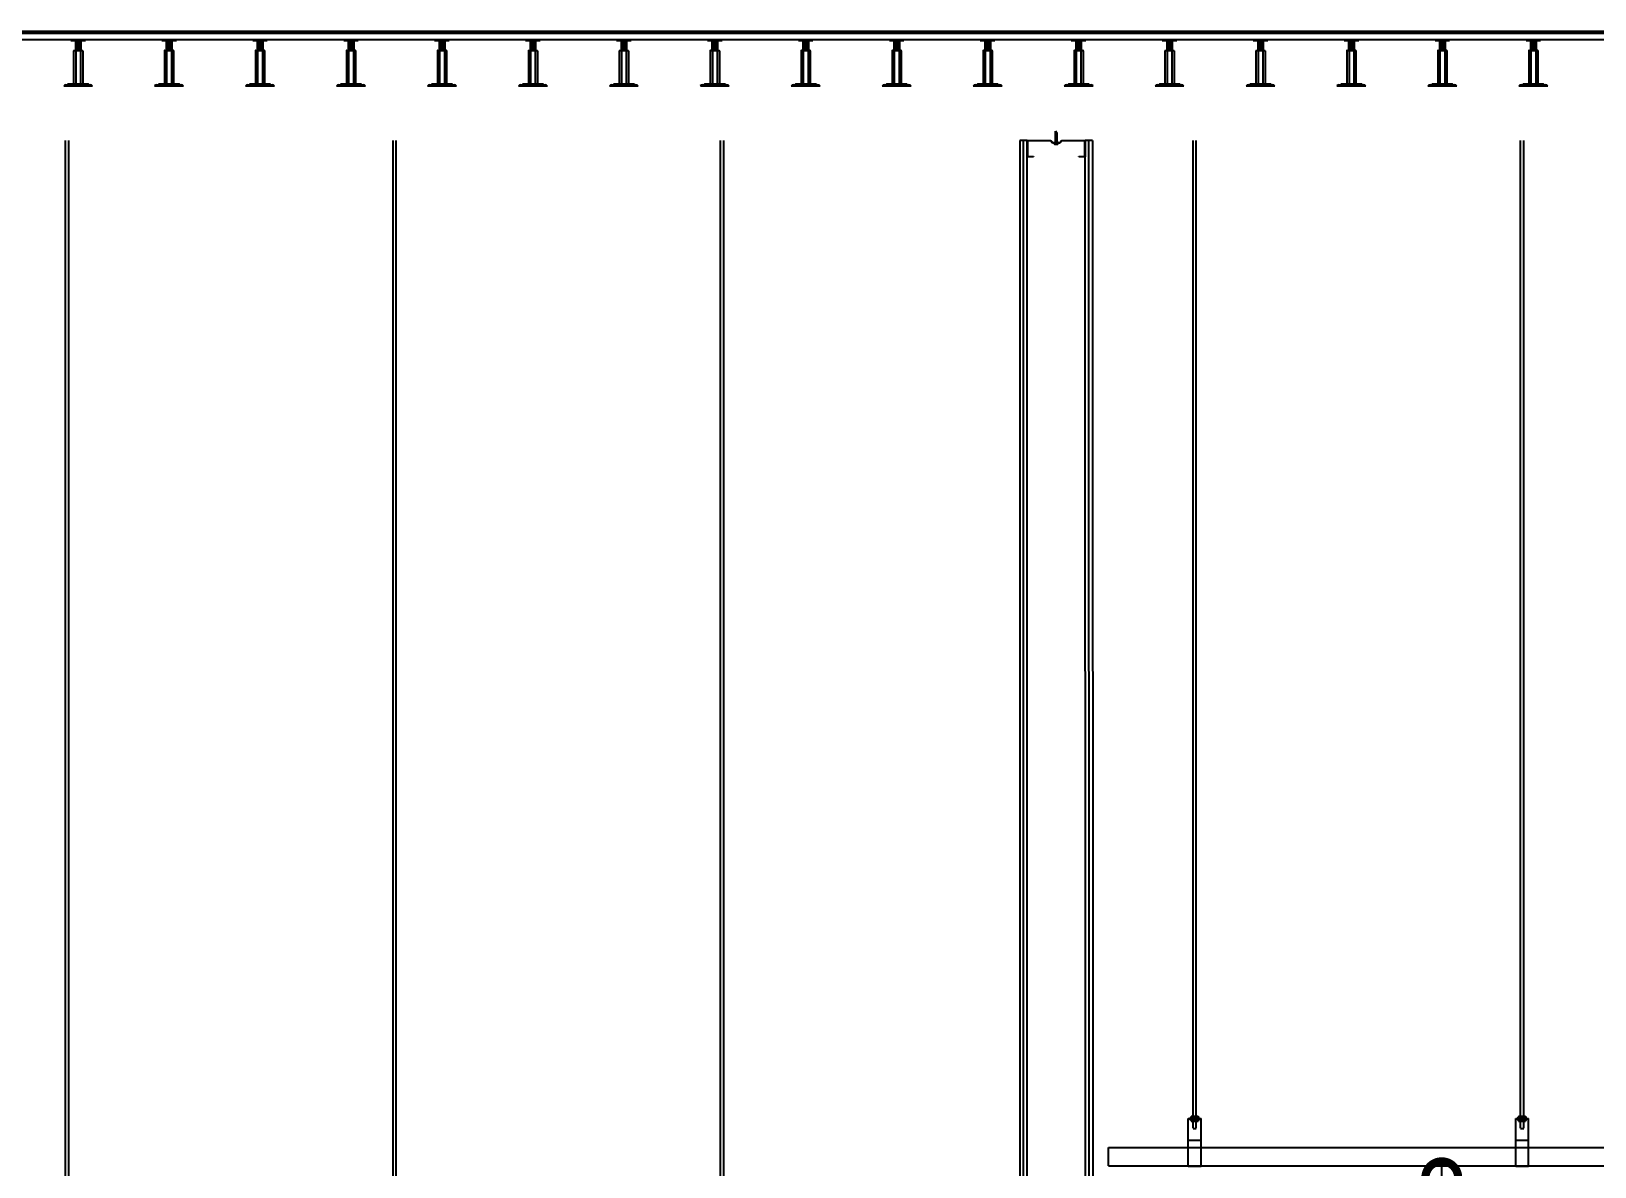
# Model space of a CAD drawing. Header units: millimetres. Extents: x 17311 to 801382, y -242618 to -104888.
# Drawn here: x 130878 to 135175, y -220828 to -217708 of the extents above; entities that cross this region are included whole.
import ezdxf

# ---------------------------------------------------------------- set-up
doc = ezdxf.new("R2010")
doc.units = ezdxf.units.MM
doc.header["$LTSCALE"] = 250
doc.layers.get('Defpoints').update_dxf_attribs({"color": 151})
for name, color, linetype in [('8입면선', 8, 'Continuous'), ('A-CEIL_EL', 8, 'Continuous'), ('A-ELE-4', 4, 'Continuous'), ('A-ELE-8', 8, 'Continuous'), ('A-WALL-D', 7, 'Continuous'), ('GAGAM-DT', 7, 'Continuous'), ('GES', 7, 'Continuous'), ('입면', 7, 'Continuous')]:
    doc.layers.add(name, color=color, linetype=linetype)
doc.layers.add('CK', color=221, linetype='Continuous', plot=False)
doc.styles.add('Gdim', font='')
doc.styles.get('Gdim').set_extended_font_data('Dotum')
doc.dimstyles.new('Gdim50', dxfattribs={"dimscale": 30, "dimtxt": 3, "dimasz": 6, "dimexe": 1.5, "dimexo": 2, "dimgap": 1, "dimtad": 1, "dimdec": 0, "dimzin": 0, "dimdsep": 46, "dimlunit": 6, "dimtxsty": 'Gdim', "dimblk": 'DOTSMALL', "dimcen": 1.5, "dimdle": 1.5, "dimclrd": 256, "dimclre": 256, "dimclrt": 256, "dimazin": 0, "dimtfac": 1, "dimtdec": 0, "dimtix": 1, "dimtmove": 2, "dimatfit": 3, "dimldrblk": 'DOTSMALL', "dimfxl": 1.5, "dimtolj": 1, "dimtzin": 0, "dimlwd": -1, "dimlwe": -1, "dimarcsym": 1})

# ---------------------------------------------------------------- blocks, each defined once
blk = doc.blocks.new('_DotSmall')
at = {"color": 0, "linetype": 'ByBlock', "const_width": 0.5}
blk.add_lwpolyline([(-0.0625, 0, 1), (0.0625, 0, 1)], format="xyb", close=True, dxfattribs=at)
blk = doc.blocks.new('*D52')
at = {"layer": 'CK', "transparency": 16777216}
for p, q in [((134754.8, -225703.4), (134754.8, -220813.4)), ((134893.1, -220858.4), (134709.8, -220858.4)), ((134893.1, -225658.4), (134709.8, -225658.4))]:
    blk.add_line(p, q, dxfattribs=at)
at = {"layer": 'Defpoints', "color": 0, "transparency": 16777216}
for p in [(134754.8, -220858.4), (134953.1, -220858.4), (134953.1, -225658.4)]:
    blk.add_point(p, dxfattribs=at)
at = {"layer": 'CK', "transparency": 16777216, "xscale": 180, "yscale": 180, "zscale": 180}
for p, rotation in [((134754.8, -220858.4), 90), ((134754.8, -225658.4), 270)]:
    blk.add_blockref('_DotSmall', p, dxfattribs=dict(at, rotation=rotation))
at = {"layer": 'CK', "transparency": 16777216, "insert": (134671.1, -223258.4), "char_height": 90, "attachment_point": 5, "rotation": 90, "style": 'Gdim'}
blk.add_mtext('\\A1;4,800', dxfattribs=at)
blk = doc.blocks.new('*U82')
at = {"layer": '8입면선', "color": 8}
for p, q in [((10, 0), (9.6, 4050)), ((190, 0), (189.6, 4050))]:
    blk.add_line(p, q, dxfattribs=at)
at = {"layer": 'A-WALL-D'}
for p, q in [((-0.4, 4050), (0, 0)), ((19.6, 4050), (-0.4, 4050)), ((20, 10), (19.6, 4050)), ((180, 10), (179.6, 4050)), ((199.6, 4050), (179.6, 4050)), ((199.6, 4050), (200, 0))]:
    blk.add_line(p, q, dxfattribs=at)
at = {"layer": 'GAGAM-DT', "color": 8}
for p, q in [((104.7, 4044.2), (94.7, 4044.2)), ((94.7, 4044.2), (94.7, 4040.7)), ((97.2, 4044.2), (97.2, 4075.6)), ((102.2, 4070.1), (97.2, 4075.6)), ((97.2, 4044.2), (97.2, 4039.2)), ((102.2, 4044.2), (102.2, 4070.1)), ((102.2, 4044.2), (102.2, 4039.2)), ((104.7, 4044.2), (104.7, 4040.7)), ((103.2, 4039.2), (96.2, 4039.2))]:
    blk.add_line(p, q, dxfattribs=at)
for centre, start, end in [((96.2, 4040.7), 180, 270), ((103.2, 4040.7), 270, 0)]:
    blk.add_arc(centre, 1.51, start, end, dxfattribs=at)
at = {"layer": '입면', "color": 6}
for p, q in [((19.6, 4005), (19.6, 4050)), ((19.6, 4050), (84.9, 4050)), ((84.3, 4048.8), (20.8, 4048.8)), ((20.8, 4048.8), (20.8, 4006.2)), ((89.3, 4043), (84.3, 4048.8)), ((84.9, 4050), (89.9, 4044.2)), ((109.8, 4043), (89.3, 4043)), ((89.9, 4044.2), (109.2, 4044.2)), ((109.2, 4044.2), (114.2, 4050)), ((114.8, 4048.8), (109.8, 4043)), ((114.2, 4050), (179.6, 4050)), ((178.4, 4048.8), (114.8, 4048.8)), ((178.4, 4006.2), (178.4, 4048.8)), ((179.6, 4050), (179.6, 4005)), ((37.4, 4005), (19.6, 4005)), ((20.8, 4006.2), (37.4, 4006.2)), ((37.4, 4006.2), (37.4, 4005)), ((161.7, 4005), (161.7, 4006.2)), ((161.7, 4006.2), (178.4, 4006.2)), ((179.6, 4005), (161.7, 4005))]:
    blk.add_line(p, q, dxfattribs=at)
blk = doc.blocks.new('*U104')
at = {"layer": 'A-ELE-4'}
blk.add_line((-8.1, 0), (14941.9, 0), dxfattribs=at)
at = {"layer": 'A-ELE-8'}
for p, q in [((-8.1, -5), (14941.9, -5)), ((-8.1, -23), (14941.9, -23))]:
    blk.add_line(p, q, dxfattribs=at)
blk = doc.blocks.new('*U105')
at = {"layer": 'GES', "color": 8}
for p, q in [((43845, 2017, 0), (43845, 2019.5, 0)), ((43845, 2019.5, 0), (43885, 2019.5, 0)), ((43845, 2017, 0), (43885, 2017, 0)), ((43852.6, 1988.9, 0), (43852.6, 1898, 0)), ((43853.4, 1989.7, 0), (43857.6, 1989.7, 0)), ((43857.4, 2017, 0), (43857.4, 2007.2, 0)), ((43857.4, 2013.6, 0), (43857.4, 1989.7, 0)), ((43857.4, 2011.6, 0), (43872.6, 2011.6, 0)), ((43857.4, 2011.6, 0), (43872.6, 2011.6, 0)), ((43857.4, 2006.6, 0), (43872.6, 2006.6, 0)), ((43857.4, 2006.6, 0), (43872.6, 2006.6, 0)), ((43857.4, 2001.6, 0), (43872.6, 2001.6, 0)), ((43857.4, 2001.6, 0), (43872.6, 2001.6, 0)), ((43857.4, 1996.6, 0), (43872.6, 1996.6, 0)), ((43857.4, 1996.6, 0), (43872.6, 1996.6, 0)), ((43857.4, 1991.6, 0), (43872.6, 1991.6, 0)), ((43857.4, 1991.6, 0), (43872.6, 1991.6, 0)), ((43857.6, 1989.7, 0), (43872.6, 1989.7, 0)), ((43858.4, 1988.9, 0), (43858.4, 1898, 0)), ((43859.2, 1989.7, 0), (43870.9, 1989.7, 0)), ((43871.7, 1988.9, 0), (43871.7, 1898, 0)), ((43872.6, 2017, 0), (43872.6, 2007.2, 0)), ((43872.6, 2013.6, 0), (43872.6, 1989.7, 0)), ((43872.6, 1989.7, 0), (43876.7, 1989.7, 0)), ((43877.6, 1988.9, 0), (43877.6, 1898, 0)), ((43885, 2017, 0), (43885, 2019.5, 0)), ((44095, 2017, 0), (44095, 2019.5, 0)), ((44095, 2019.5, 0), (44135, 2019.5, 0)), ((44095, 2017, 0), (44135, 2017, 0)), ((44102.6, 1988.9, 0), (44102.6, 1898, 0)), ((44103.4, 1989.7, 0), (44107.6, 1989.7, 0)), ((44107.4, 2017, 0), (44107.4, 2007.2, 0)), ((44107.4, 2013.6, 0), (44107.4, 1989.7, 0)), ((44107.4, 2011.6, 0), (44122.6, 2011.6, 0)), ((44107.4, 2011.6, 0), (44122.6, 2011.6, 0)), ((44107.4, 2006.6, 0), (44122.6, 2006.6, 0)), ((44107.4, 2006.6, 0), (44122.6, 2006.6, 0)), ((44107.4, 2001.6, 0), (44122.6, 2001.6, 0)), ((44107.4, 2001.6, 0), (44122.6, 2001.6, 0)), ((44107.4, 1996.6, 0), (44122.6, 1996.6, 0)), ((44107.4, 1996.6, 0), (44122.6, 1996.6, 0)), ((44107.4, 1991.6, 0), (44122.6, 1991.6, 0)), ((44107.4, 1991.6, 0), (44122.6, 1991.6, 0)), ((44107.6, 1989.7, 0), (44122.6, 1989.7, 0)), ((44108.4, 1988.9, 0), (44108.4, 1898, 0)), ((44109.2, 1989.7, 0), (44120.9, 1989.7, 0)), ((44121.7, 1988.9, 0), (44121.7, 1898, 0)), ((44122.6, 2017, 0), (44122.6, 2007.2, 0)), ((44122.6, 2013.6, 0), (44122.6, 1989.7, 0)), ((44122.6, 1989.7, 0), (44126.7, 1989.7, 0)), ((44127.6, 1988.9, 0), (44127.6, 1898, 0)), ((44135, 2017, 0), (44135, 2019.5, 0)), ((44345, 2017, 0), (44345, 2019.5, 0)), ((44345, 2019.5, 0), (44385, 2019.5, 0)), ((44345, 2017, 0), (44385, 2017, 0)), ((44352.6, 1988.9, 0), (44352.6, 1898, 0)), ((44353.4, 1989.7, 0), (44357.6, 1989.7, 0)), ((44357.4, 2017, 0), (44357.4, 2007.2, 0)), ((44357.4, 2013.6, 0), (44357.4, 1989.7, 0)), ((44357.4, 2011.6, 0), (44372.6, 2011.6, 0)), ((44357.4, 2011.6, 0), (44372.6, 2011.6, 0)), ((44357.4, 2006.6, 0), (44372.6, 2006.6, 0)), ((44357.4, 2006.6, 0), (44372.6, 2006.6, 0)), ((44357.4, 2001.6, 0), (44372.6, 2001.6, 0)), ((44357.4, 2001.6, 0), (44372.6, 2001.6, 0)), ((44357.4, 1996.6, 0), (44372.6, 1996.6, 0)), ((44357.4, 1996.6, 0), (44372.6, 1996.6, 0)), ((44357.4, 1991.6, 0), (44372.6, 1991.6, 0)), ((44357.4, 1991.6, 0), (44372.6, 1991.6, 0)), ((44357.6, 1989.7, 0), (44372.6, 1989.7, 0)), ((44358.4, 1988.9, 0), (44358.4, 1898, 0)), ((44359.2, 1989.7, 0), (44370.9, 1989.7, 0)), ((44371.7, 1988.9, 0), (44371.7, 1898, 0)), ((44372.6, 2017, 0), (44372.6, 2007.2, 0)), ((44372.6, 2013.6, 0), (44372.6, 1989.7, 0)), ((44372.6, 1989.7, 0), (44376.7, 1989.7, 0)), ((44377.6, 1988.9, 0), (44377.6, 1898, 0)), ((44385, 2017, 0), (44385, 2019.5, 0)), ((44595, 2017, 0), (44595, 2019.5, 0)), ((44595, 2019.5, 0), (44635, 2019.5, 0)), ((44595, 2017, 0), (44635, 2017, 0)), ((44602.6, 1988.9, 0), (44602.6, 1898, 0)), ((44603.4, 1989.7, 0), (44607.6, 1989.7, 0)), ((44607.4, 2017, 0), (44607.4, 2007.2, 0)), ((44607.4, 2013.6, 0), (44607.4, 1989.7, 0)), ((44607.4, 2011.6, 0), (44622.6, 2011.6, 0)), ((44607.4, 2011.6, 0), (44622.6, 2011.6, 0)), ((44607.4, 2006.6, 0), (44622.6, 2006.6, 0)), ((44607.4, 2006.6, 0), (44622.6, 2006.6, 0)), ((44607.4, 2001.6, 0), (44622.6, 2001.6, 0)), ((44607.4, 2001.6, 0), (44622.6, 2001.6, 0)), ((44607.4, 1996.6, 0), (44622.6, 1996.6, 0)), ((44607.4, 1996.6, 0), (44622.6, 1996.6, 0)), ((44607.4, 1991.6, 0), (44622.6, 1991.6, 0)), ((44607.4, 1991.6, 0), (44622.6, 1991.6, 0)), ((44607.6, 1989.7, 0), (44622.6, 1989.7, 0)), ((44608.4, 1988.9, 0), (44608.4, 1898, 0)), ((44609.2, 1989.7, 0), (44620.9, 1989.7, 0)), ((44621.7, 1988.9, 0), (44621.7, 1898, 0)), ((44622.6, 2017, 0), (44622.6, 2007.2, 0)), ((44622.6, 2013.6, 0), (44622.6, 1989.7, 0)), ((44622.6, 1989.7, 0), (44626.7, 1989.7, 0)), ((44627.6, 1988.9, 0), (44627.6, 1898, 0)), ((44635, 2017, 0), (44635, 2019.5, 0)), ((44845, 2017, 0), (44845, 2019.5, 0)), ((44845, 2019.5, 0), (44885, 2019.5, 0)), ((44845, 2017, 0), (44885, 2017, 0)), ((44852.6, 1988.9, 0), (44852.6, 1898, 0)), ((44853.4, 1989.7, 0), (44857.6, 1989.7, 0)), ((44857.4, 2017, 0), (44857.4, 2007.2, 0)), ((44857.4, 2013.6, 0), (44857.4, 1989.7, 0)), ((44857.4, 2011.6, 0), (44872.6, 2011.6, 0)), ((44857.4, 2011.6, 0), (44872.6, 2011.6, 0)), ((44857.4, 2006.6, 0), (44872.6, 2006.6, 0)), ((44857.4, 2006.6, 0), (44872.6, 2006.6, 0)), ((44857.4, 2001.6, 0), (44872.6, 2001.6, 0)), ((44857.4, 2001.6, 0), (44872.6, 2001.6, 0)), ((44857.4, 1996.6, 0), (44872.6, 1996.6, 0)), ((44857.4, 1996.6, 0), (44872.6, 1996.6, 0)), ((44857.4, 1991.6, 0), (44872.6, 1991.6, 0)), ((44857.4, 1991.6, 0), (44872.6, 1991.6, 0)), ((44857.6, 1989.7, 0), (44872.6, 1989.7, 0)), ((44858.4, 1988.9, 0), (44858.4, 1898, 0)), ((44859.2, 1989.7, 0), (44870.9, 1989.7, 0)), ((44871.7, 1988.9, 0), (44871.7, 1898, 0)), ((44872.6, 2017, 0), (44872.6, 2007.2, 0)), ((44872.6, 2013.6, 0), (44872.6, 1989.7, 0)), ((44872.6, 1989.7, 0), (44876.7, 1989.7, 0)), ((44877.6, 1988.9, 0), (44877.6, 1898, 0)), ((44885, 2017, 0), (44885, 2019.5, 0)), ((45095, 2017, 0), (45095, 2019.5, 0)), ((45095, 2019.5, 0), (45135, 2019.5, 0)), ((45095, 2017, 0), (45135, 2017, 0)), ((45102.6, 1988.9, 0), (45102.6, 1898, 0)), ((45103.4, 1989.7, 0), (45107.6, 1989.7, 0)), ((45107.4, 2017, 0), (45107.4, 2007.2, 0)), ((45107.4, 2013.6, 0), (45107.4, 1989.7, 0)), ((45107.4, 2011.6, 0), (45122.6, 2011.6, 0)), ((45107.4, 2011.6, 0), (45122.6, 2011.6, 0)), ((45107.4, 2006.6, 0), (45122.6, 2006.6, 0)), ((45107.4, 2006.6, 0), (45122.6, 2006.6, 0)), ((45107.4, 2001.6, 0), (45122.6, 2001.6, 0)), ((45107.4, 2001.6, 0), (45122.6, 2001.6, 0)), ((45107.4, 1996.6, 0), (45122.6, 1996.6, 0)), ((45107.4, 1996.6, 0), (45122.6, 1996.6, 0)), ((45107.4, 1991.6, 0), (45122.6, 1991.6, 0)), ((45107.4, 1991.6, 0), (45122.6, 1991.6, 0)), ((45107.6, 1989.7, 0), (45122.6, 1989.7, 0)), ((45108.4, 1988.9, 0), (45108.4, 1898, 0)), ((45109.2, 1989.7, 0), (45120.9, 1989.7, 0)), ((45121.7, 1988.9, 0), (45121.7, 1898, 0)), ((45122.6, 2017, 0), (45122.6, 2007.2, 0)), ((45122.6, 2013.6, 0), (45122.6, 1989.7, 0)), ((45122.6, 1989.7, 0), (45126.7, 1989.7, 0)), ((45127.6, 1988.9, 0), (45127.6, 1898, 0)), ((45135, 2017, 0), (45135, 2019.5, 0)), ((45345, 2017, 0), (45345, 2019.5, 0)), ((45345, 2019.5, 0), (45385, 2019.5, 0)), ((45345, 2017, 0), (45385, 2017, 0)), ((45352.6, 1988.9, 0), (45352.6, 1898, 0)), ((45353.4, 1989.7, 0), (45357.6, 1989.7, 0)), ((45357.4, 2017, 0), (45357.4, 2007.2, 0)), ((45357.4, 2013.6, 0), (45357.4, 1989.7, 0)), ((45357.4, 2011.6, 0), (45372.6, 2011.6, 0)), ((45357.4, 2011.6, 0), (45372.6, 2011.6, 0)), ((45357.4, 2006.6, 0), (45372.6, 2006.6, 0)), ((45357.4, 2006.6, 0), (45372.6, 2006.6, 0)), ((45357.4, 2001.6, 0), (45372.6, 2001.6, 0)), ((45357.4, 2001.6, 0), (45372.6, 2001.6, 0)), ((45357.4, 1996.6, 0), (45372.6, 1996.6, 0)), ((45357.4, 1996.6, 0), (45372.6, 1996.6, 0)), ((45357.4, 1991.6, 0), (45372.6, 1991.6, 0)), ((45357.4, 1991.6, 0), (45372.6, 1991.6, 0)), ((45357.6, 1989.7, 0), (45372.6, 1989.7, 0)), ((45358.4, 1988.9, 0), (45358.4, 1898, 0)), ((45359.2, 1989.7, 0), (45370.9, 1989.7, 0)), ((45371.7, 1988.9, 0), (45371.7, 1898, 0)), ((45372.6, 2017, 0), (45372.6, 2007.2, 0)), ((45372.6, 2013.6, 0), (45372.6, 1989.7, 0)), ((45372.6, 1989.7, 0), (45376.7, 1989.7, 0)), ((45377.6, 1988.9, 0), (45377.6, 1898, 0)), ((45385, 2017, 0), (45385, 2019.5, 0)), ((45595, 2017, 0), (45595, 2019.5, 0)), ((45595, 2019.5, 0), (45635, 2019.5, 0)), ((45595, 2017, 0), (45635, 2017, 0)), ((45602.6, 1988.9, 0), (45602.6, 1898, 0)), ((45603.4, 1989.7, 0), (45607.6, 1989.7, 0)), ((45607.4, 2017, 0), (45607.4, 2007.2, 0)), ((45607.4, 2013.6, 0), (45607.4, 1989.7, 0)), ((45607.4, 2011.6, 0), (45622.6, 2011.6, 0)), ((45607.4, 2011.6, 0), (45622.6, 2011.6, 0)), ((45607.4, 2006.6, 0), (45622.6, 2006.6, 0)), ((45607.4, 2006.6, 0), (45622.6, 2006.6, 0)), ((45607.4, 2001.6, 0), (45622.6, 2001.6, 0)), ((45607.4, 2001.6, 0), (45622.6, 2001.6, 0)), ((45607.4, 1996.6, 0), (45622.6, 1996.6, 0)), ((45607.4, 1996.6, 0), (45622.6, 1996.6, 0)), ((45607.4, 1991.6, 0), (45622.6, 1991.6, 0)), ((45607.4, 1991.6, 0), (45622.6, 1991.6, 0)), ((45607.6, 1989.7, 0), (45622.6, 1989.7, 0)), ((45608.4, 1988.9, 0), (45608.4, 1898, 0)), ((45609.2, 1989.7, 0), (45620.9, 1989.7, 0)), ((45621.7, 1988.9, 0), (45621.7, 1898, 0)), ((45622.6, 2017, 0), (45622.6, 2007.2, 0)), ((45622.6, 2013.6, 0), (45622.6, 1989.7, 0)), ((45622.6, 1989.7, 0), (45626.7, 1989.7, 0)), ((45627.6, 1988.9, 0), (45627.6, 1898, 0)), ((45635, 2017, 0), (45635, 2019.5, 0)), ((45845, 2017, 0), (45845, 2019.5, 0)), ((45845, 2019.5, 0), (45885, 2019.5, 0)), ((45845, 2017, 0), (45885, 2017, 0)), ((45852.6, 1988.9, 0), (45852.6, 1898, 0)), ((45853.4, 1989.7, 0), (45857.6, 1989.7, 0)), ((45857.4, 2017, 0), (45857.4, 2007.2, 0)), ((45857.4, 2013.6, 0), (45857.4, 1989.7, 0)), ((45857.4, 2011.6, 0), (45872.6, 2011.6, 0)), ((45857.4, 2011.6, 0), (45872.6, 2011.6, 0)), ((45857.4, 2006.6, 0), (45872.6, 2006.6, 0)), ((45857.4, 2006.6, 0), (45872.6, 2006.6, 0)), ((45857.4, 2001.6, 0), (45872.6, 2001.6, 0)), ((45857.4, 2001.6, 0), (45872.6, 2001.6, 0)), ((45857.4, 1996.6, 0), (45872.6, 1996.6, 0)), ((45857.4, 1996.6, 0), (45872.6, 1996.6, 0)), ((45857.4, 1991.6, 0), (45872.6, 1991.6, 0)), ((45857.4, 1991.6, 0), (45872.6, 1991.6, 0)), ((45857.6, 1989.7, 0), (45872.6, 1989.7, 0)), ((45858.4, 1988.9, 0), (45858.4, 1898, 0)), ((45859.2, 1989.7, 0), (45870.9, 1989.7, 0)), ((45871.7, 1988.9, 0), (45871.7, 1898, 0)), ((45872.6, 2017, 0), (45872.6, 2007.2, 0)), ((45872.6, 2013.6, 0), (45872.6, 1989.7, 0)), ((45872.6, 1989.7, 0), (45876.7, 1989.7, 0)), ((45877.6, 1988.9, 0), (45877.6, 1898, 0)), ((45885, 2017, 0), (45885, 2019.5, 0)), ((46095, 2017, 0), (46095, 2019.5, 0)), ((46095, 2019.5, 0), (46135, 2019.5, 0)), ((46095, 2017, 0), (46135, 2017, 0)), ((46102.6, 1988.9, 0), (46102.6, 1898, 0)), ((46103.4, 1989.7, 0), (46107.6, 1989.7, 0)), ((46107.4, 2017, 0), (46107.4, 2007.2, 0)), ((46107.4, 2013.6, 0), (46107.4, 1989.7, 0)), ((46107.4, 2011.6, 0), (46122.6, 2011.6, 0)), ((46107.4, 2011.6, 0), (46122.6, 2011.6, 0)), ((46107.4, 2006.6, 0), (46122.6, 2006.6, 0)), ((46107.4, 2006.6, 0), (46122.6, 2006.6, 0)), ((46107.4, 2001.6, 0), (46122.6, 2001.6, 0)), ((46107.4, 2001.6, 0), (46122.6, 2001.6, 0)), ((46107.4, 1996.6, 0), (46122.6, 1996.6, 0)), ((46107.4, 1996.6, 0), (46122.6, 1996.6, 0)), ((46107.4, 1991.6, 0), (46122.6, 1991.6, 0)), ((46107.4, 1991.6, 0), (46122.6, 1991.6, 0)), ((46107.6, 1989.7, 0), (46122.6, 1989.7, 0)), ((46108.4, 1988.9, 0), (46108.4, 1898, 0)), ((46109.2, 1989.7, 0), (46120.9, 1989.7, 0)), ((46121.7, 1988.9, 0), (46121.7, 1898, 0)), ((46122.6, 2017, 0), (46122.6, 2007.2, 0)), ((46122.6, 2013.6, 0), (46122.6, 1989.7, 0)), ((46122.6, 1989.7, 0), (46126.7, 1989.7, 0)), ((46127.6, 1988.9, 0), (46127.6, 1898, 0)), ((46135, 2017, 0), (46135, 2019.5, 0)), ((46345, 2017, 0), (46345, 2019.5, 0)), ((46345, 2019.5, 0), (46385, 2019.5, 0)), ((46345, 2017, 0), (46385, 2017, 0)), ((46352.6, 1988.9, 0), (46352.6, 1898, 0)), ((46353.4, 1989.7, 0), (46357.6, 1989.7, 0)), ((46357.4, 2017, 0), (46357.4, 2007.2, 0)), ((46357.4, 2013.6, 0), (46357.4, 1989.7, 0)), ((46357.4, 2011.6, 0), (46372.6, 2011.6, 0)), ((46357.4, 2011.6, 0), (46372.6, 2011.6, 0)), ((46357.4, 2006.6, 0), (46372.6, 2006.6, 0)), ((46357.4, 2006.6, 0), (46372.6, 2006.6, 0)), ((46357.4, 2001.6, 0), (46372.6, 2001.6, 0)), ((46357.4, 2001.6, 0), (46372.6, 2001.6, 0)), ((46357.4, 1996.6, 0), (46372.6, 1996.6, 0)), ((46357.4, 1996.6, 0), (46372.6, 1996.6, 0)), ((46357.4, 1991.6, 0), (46372.6, 1991.6, 0)), ((46357.4, 1991.6, 0), (46372.6, 1991.6, 0)), ((46357.6, 1989.7, 0), (46372.6, 1989.7, 0)), ((46358.4, 1988.9, 0), (46358.4, 1898, 0)), ((46359.2, 1989.7, 0), (46370.9, 1989.7, 0)), ((46371.7, 1988.9, 0), (46371.7, 1898, 0)), ((46372.6, 2017, 0), (46372.6, 2007.2, 0)), ((46372.6, 2013.6, 0), (46372.6, 1989.7, 0)), ((46372.6, 1989.7, 0), (46376.7, 1989.7, 0)), ((46377.6, 1988.9, 0), (46377.6, 1898, 0)), ((46385, 2017, 0), (46385, 2019.5, 0)), ((46595, 2017, 0), (46595, 2019.5, 0)), ((46595, 2019.5, 0), (46635, 2019.5, 0)), ((46595, 2017, 0), (46635, 2017, 0)), ((46602.6, 1988.9, 0), (46602.6, 1898, 0)), ((46603.4, 1989.7, 0), (46607.6, 1989.7, 0)), ((46607.4, 2017, 0), (46607.4, 2007.2, 0)), ((46607.4, 2013.6, 0), (46607.4, 1989.7, 0)), ((46607.4, 2011.6, 0), (46622.6, 2011.6, 0)), ((46607.4, 2011.6, 0), (46622.6, 2011.6, 0)), ((46607.4, 2006.6, 0), (46622.6, 2006.6, 0)), ((46607.4, 2006.6, 0), (46622.6, 2006.6, 0)), ((46607.4, 2001.6, 0), (46622.6, 2001.6, 0)), ((46607.4, 2001.6, 0), (46622.6, 2001.6, 0)), ((46607.4, 1996.6, 0), (46622.6, 1996.6, 0)), ((46607.4, 1996.6, 0), (46622.6, 1996.6, 0)), ((46607.4, 1991.6, 0), (46622.6, 1991.6, 0)), ((46607.4, 1991.6, 0), (46622.6, 1991.6, 0)), ((46607.6, 1989.7, 0), (46622.6, 1989.7, 0)), ((46608.4, 1988.9, 0), (46608.4, 1898, 0)), ((46609.2, 1989.7, 0), (46620.9, 1989.7, 0)), ((46621.7, 1988.9, 0), (46621.7, 1898, 0)), ((46622.6, 2017, 0), (46622.6, 2007.2, 0)), ((46622.6, 2013.6, 0), (46622.6, 1989.7, 0)), ((46622.6, 1989.7, 0), (46626.7, 1989.7, 0)), ((46627.6, 1988.9, 0), (46627.6, 1898, 0)), ((46635, 2017, 0), (46635, 2019.5, 0)), ((46845, 2017, 0), (46845, 2019.5, 0)), ((46845, 2019.5, 0), (46885, 2019.5, 0)), ((46845, 2017, 0), (46885, 2017, 0)), ((46852.6, 1988.9, 0), (46852.6, 1898, 0)), ((46853.4, 1989.7, 0), (46857.6, 1989.7, 0)), ((46857.4, 2017, 0), (46857.4, 2007.2, 0)), ((46857.4, 2013.6, 0), (46857.4, 1989.7, 0)), ((46857.4, 2011.6, 0), (46872.6, 2011.6, 0)), ((46857.4, 2011.6, 0), (46872.6, 2011.6, 0)), ((46857.4, 2006.6, 0), (46872.6, 2006.6, 0)), ((46857.4, 2006.6, 0), (46872.6, 2006.6, 0)), ((46857.4, 2001.6, 0), (46872.6, 2001.6, 0)), ((46857.4, 2001.6, 0), (46872.6, 2001.6, 0)), ((46857.4, 1996.6, 0), (46872.6, 1996.6, 0)), ((46857.4, 1996.6, 0), (46872.6, 1996.6, 0)), ((46857.4, 1991.6, 0), (46872.6, 1991.6, 0)), ((46857.4, 1991.6, 0), (46872.6, 1991.6, 0)), ((46857.6, 1989.7, 0), (46872.6, 1989.7, 0)), ((46858.4, 1988.9, 0), (46858.4, 1898, 0)), ((46859.2, 1989.7, 0), (46870.9, 1989.7, 0)), ((46871.7, 1988.9, 0), (46871.7, 1898, 0)), ((46872.6, 2017, 0), (46872.6, 2007.2, 0)), ((46872.6, 2013.6, 0), (46872.6, 1989.7, 0)), ((46872.6, 1989.7, 0), (46876.7, 1989.7, 0)), ((46877.6, 1988.9, 0), (46877.6, 1898, 0)), ((46885, 2017, 0), (46885, 2019.5, 0)), ((47095, 2017, 0), (47095, 2019.5, 0)), ((47095, 2019.5, 0), (47135, 2019.5, 0)), ((47095, 2017, 0), (47135, 2017, 0)), ((47102.6, 1988.9, 0), (47102.6, 1898, 0)), ((47103.4, 1989.7, 0), (47107.6, 1989.7, 0)), ((47107.4, 2017, 0), (47107.4, 2007.2, 0)), ((47107.4, 2013.6, 0), (47107.4, 1989.7, 0)), ((47107.4, 2011.6, 0), (47122.6, 2011.6, 0)), ((47107.4, 2011.6, 0), (47122.6, 2011.6, 0)), ((47107.4, 2006.6, 0), (47122.6, 2006.6, 0)), ((47107.4, 2006.6, 0), (47122.6, 2006.6, 0)), ((47107.4, 2001.6, 0), (47122.6, 2001.6, 0)), ((47107.4, 2001.6, 0), (47122.6, 2001.6, 0)), ((47107.4, 1996.6, 0), (47122.6, 1996.6, 0)), ((47107.4, 1996.6, 0), (47122.6, 1996.6, 0)), ((47107.4, 1991.6, 0), (47122.6, 1991.6, 0)), ((47107.4, 1991.6, 0), (47122.6, 1991.6, 0)), ((47107.6, 1989.7, 0), (47122.6, 1989.7, 0)), ((47108.4, 1988.9, 0), (47108.4, 1898, 0)), ((47109.2, 1989.7, 0), (47120.9, 1989.7, 0)), ((47121.7, 1988.9, 0), (47121.7, 1898, 0)), ((47122.6, 2017, 0), (47122.6, 2007.2, 0)), ((47122.6, 2013.6, 0), (47122.6, 1989.7, 0)), ((47122.6, 1989.7, 0), (47126.7, 1989.7, 0)), ((47127.6, 1988.9, 0), (47127.6, 1898, 0)), ((47135, 2017, 0), (47135, 2019.5, 0)), ((47345, 2017, 0), (47345, 2019.5, 0)), ((47345, 2019.5, 0), (47385, 2019.5, 0)), ((47345, 2017, 0), (47385, 2017, 0)), ((47352.6, 1988.9, 0), (47352.6, 1898, 0)), ((47353.4, 1989.7, 0), (47357.6, 1989.7, 0)), ((47357.4, 2017, 0), (47357.4, 2007.2, 0)), ((47357.4, 2013.6, 0), (47357.4, 1989.7, 0)), ((47357.4, 2011.6, 0), (47372.6, 2011.6, 0)), ((47357.4, 2011.6, 0), (47372.6, 2011.6, 0)), ((47357.4, 2006.6, 0), (47372.6, 2006.6, 0)), ((47357.4, 2006.6, 0), (47372.6, 2006.6, 0)), ((47357.4, 2001.6, 0), (47372.6, 2001.6, 0)), ((47357.4, 2001.6, 0), (47372.6, 2001.6, 0)), ((47357.4, 1996.6, 0), (47372.6, 1996.6, 0)), ((47357.4, 1996.6, 0), (47372.6, 1996.6, 0)), ((47357.4, 1991.6, 0), (47372.6, 1991.6, 0)), ((47357.4, 1991.6, 0), (47372.6, 1991.6, 0)), ((47357.6, 1989.7, 0), (47372.6, 1989.7, 0)), ((47358.4, 1988.9, 0), (47358.4, 1898, 0)), ((47359.2, 1989.7, 0), (47370.9, 1989.7, 0)), ((47371.7, 1988.9, 0), (47371.7, 1898, 0)), ((47372.6, 2017, 0), (47372.6, 2007.2, 0)), ((47372.6, 2013.6, 0), (47372.6, 1989.7, 0)), ((47372.6, 1989.7, 0), (47376.7, 1989.7, 0)), ((47377.6, 1988.9, 0), (47377.6, 1898, 0)), ((47385, 2017, 0), (47385, 2019.5, 0)), ((47595, 2017, 0), (47595, 2019.5, 0)), ((47595, 2019.5, 0), (47635, 2019.5, 0)), ((47595, 2017, 0), (47635, 2017, 0)), ((47602.6, 1988.9, 0), (47602.6, 1898, 0)), ((47603.4, 1989.7, 0), (47607.6, 1989.7, 0)), ((47607.4, 2017, 0), (47607.4, 2007.2, 0)), ((47607.4, 2013.6, 0), (47607.4, 1989.7, 0)), ((47607.4, 2011.6, 0), (47622.6, 2011.6, 0)), ((47607.4, 2011.6, 0), (47622.6, 2011.6, 0)), ((47607.4, 2006.6, 0), (47622.6, 2006.6, 0)), ((47607.4, 2006.6, 0), (47622.6, 2006.6, 0)), ((47607.4, 2001.6, 0), (47622.6, 2001.6, 0)), ((47607.4, 2001.6, 0), (47622.6, 2001.6, 0)), ((47607.4, 1996.6, 0), (47622.6, 1996.6, 0)), ((47607.4, 1996.6, 0), (47622.6, 1996.6, 0)), ((47607.4, 1991.6, 0), (47622.6, 1991.6, 0)), ((47607.4, 1991.6, 0), (47622.6, 1991.6, 0)), ((47607.6, 1989.7, 0), (47622.6, 1989.7, 0)), ((47608.4, 1988.9, 0), (47608.4, 1898, 0)), ((47609.2, 1989.7, 0), (47620.9, 1989.7, 0)), ((47621.7, 1988.9, 0), (47621.7, 1898, 0)), ((47622.6, 2017, 0), (47622.6, 2007.2, 0)), ((47622.6, 2013.6, 0), (47622.6, 1989.7, 0)), ((47622.6, 1989.7, 0), (47626.7, 1989.7, 0)), ((47627.6, 1988.9, 0), (47627.6, 1898, 0)), ((47635, 2017, 0), (47635, 2019.5, 0)), ((47845, 2017, 0), (47845, 2019.5, 0)), ((47845, 2019.5, 0), (47885, 2019.5, 0)), ((47845, 2017, 0), (47885, 2017, 0)), ((47852.6, 1988.9, 0), (47852.6, 1898, 0)), ((47853.4, 1989.7, 0), (47857.6, 1989.7, 0)), ((47857.4, 2017, 0), (47857.4, 2007.2, 0)), ((47857.4, 2013.6, 0), (47857.4, 1989.7, 0)), ((47857.4, 2011.6, 0), (47872.6, 2011.6, 0)), ((47857.4, 2011.6, 0), (47872.6, 2011.6, 0)), ((47857.4, 2006.6, 0), (47872.6, 2006.6, 0)), ((47857.4, 2006.6, 0), (47872.6, 2006.6, 0)), ((47857.4, 2001.6, 0), (47872.6, 2001.6, 0)), ((47857.4, 2001.6, 0), (47872.6, 2001.6, 0)), ((47857.4, 1996.6, 0), (47872.6, 1996.6, 0)), ((47857.4, 1996.6, 0), (47872.6, 1996.6, 0)), ((47857.4, 1991.6, 0), (47872.6, 1991.6, 0)), ((47857.4, 1991.6, 0), (47872.6, 1991.6, 0)), ((47857.6, 1989.7, 0), (47872.6, 1989.7, 0)), ((47858.4, 1988.9, 0), (47858.4, 1898, 0)), ((47859.2, 1989.7, 0), (47870.9, 1989.7, 0)), ((47871.7, 1988.9, 0), (47871.7, 1898, 0)), ((47872.6, 2017, 0), (47872.6, 2007.2, 0)), ((47872.6, 2013.6, 0), (47872.6, 1989.7, 0)), ((47872.6, 1989.7, 0), (47876.7, 1989.7, 0)), ((47877.6, 1988.9, 0), (47877.6, 1898, 0)), ((47885, 2017, 0), (47885, 2019.5, 0)), ((43825.4, 1892.5), (43904.8, 1892.5, 0)), ((43831.7, 1895.4), (43898.4, 1895.4)), ((43840.2, 1897.7), (43890.3, 1897.7)), ((43853.4, 1897.2, 0), (43857.6, 1897.2, 0)), ((43856.7, 1897.2, 0), (43856.7, 1897.7)), ((43857.6, 1897.2, 0), (43872.6, 1897.2, 0)), ((43872.6, 1897.2, 0), (43876.7, 1897.2, 0)), ((43873.4, 1897.2, 0), (43873.4, 1897.7)), ((44075.4, 1892.5), (44154.8, 1892.5, 0)), ((44081.7, 1895.4), (44148.4, 1895.4)), ((44090.2, 1897.7), (44140.3, 1897.7)), ((44103.4, 1897.2, 0), (44107.6, 1897.2, 0)), ((44106.7, 1897.2, 0), (44106.7, 1897.7)), ((44107.6, 1897.2, 0), (44122.6, 1897.2, 0)), ((44122.6, 1897.2, 0), (44126.7, 1897.2, 0)), ((44123.4, 1897.2, 0), (44123.4, 1897.7)), ((44325.4, 1892.5), (44404.8, 1892.5, 0)), ((44331.7, 1895.4), (44398.4, 1895.4)), ((44340.2, 1897.7), (44390.3, 1897.7)), ((44353.4, 1897.2, 0), (44357.6, 1897.2, 0)), ((44356.7, 1897.2, 0), (44356.7, 1897.7)), ((44357.6, 1897.2, 0), (44372.6, 1897.2, 0)), ((44372.6, 1897.2, 0), (44376.7, 1897.2, 0)), ((44373.4, 1897.2, 0), (44373.4, 1897.7)), ((44575.4, 1892.5), (44654.8, 1892.5, 0)), ((44581.7, 1895.4), (44648.4, 1895.4)), ((44590.2, 1897.7), (44640.3, 1897.7)), ((44603.4, 1897.2, 0), (44607.6, 1897.2, 0)), ((44606.7, 1897.2, 0), (44606.7, 1897.7)), ((44607.6, 1897.2, 0), (44622.6, 1897.2, 0)), ((44622.6, 1897.2, 0), (44626.7, 1897.2, 0)), ((44623.4, 1897.2, 0), (44623.4, 1897.7)), ((44825.4, 1892.5), (44904.8, 1892.5, 0)), ((44831.7, 1895.4), (44898.4, 1895.4)), ((44840.2, 1897.7), (44890.3, 1897.7)), ((44853.4, 1897.2, 0), (44857.6, 1897.2, 0)), ((44856.7, 1897.2, 0), (44856.7, 1897.7)), ((44857.6, 1897.2, 0), (44872.6, 1897.2, 0)), ((44872.6, 1897.2, 0), (44876.7, 1897.2, 0)), ((44873.4, 1897.2, 0), (44873.4, 1897.7)), ((45075.4, 1892.5), (45154.8, 1892.5, 0)), ((45081.7, 1895.4), (45148.4, 1895.4)), ((45090.2, 1897.7), (45140.3, 1897.7)), ((45103.4, 1897.2, 0), (45107.6, 1897.2, 0)), ((45106.7, 1897.2, 0), (45106.7, 1897.7)), ((45107.6, 1897.2, 0), (45122.6, 1897.2, 0)), ((45122.6, 1897.2, 0), (45126.7, 1897.2, 0)), ((45123.4, 1897.2, 0), (45123.4, 1897.7)), ((45325.4, 1892.5), (45404.8, 1892.5, 0)), ((45331.7, 1895.4), (45398.4, 1895.4)), ((45340.2, 1897.7), (45390.3, 1897.7)), ((45353.4, 1897.2, 0), (45357.6, 1897.2, 0)), ((45356.7, 1897.2, 0), (45356.7, 1897.7)), ((45357.6, 1897.2, 0), (45372.6, 1897.2, 0)), ((45372.6, 1897.2, 0), (45376.7, 1897.2, 0)), ((45373.4, 1897.2, 0), (45373.4, 1897.7)), ((45575.4, 1892.5), (45654.8, 1892.5, 0)), ((45581.7, 1895.4), (45648.4, 1895.4)), ((45590.2, 1897.7), (45640.3, 1897.7)), ((45603.4, 1897.2, 0), (45607.6, 1897.2, 0)), ((45606.7, 1897.2, 0), (45606.7, 1897.7)), ((45607.6, 1897.2, 0), (45622.6, 1897.2, 0)), ((45622.6, 1897.2, 0), (45626.7, 1897.2, 0)), ((45623.4, 1897.2, 0), (45623.4, 1897.7)), ((45825.4, 1892.5), (45904.8, 1892.5, 0)), ((45831.7, 1895.4), (45898.4, 1895.4)), ((45840.2, 1897.7), (45890.3, 1897.7)), ((45853.4, 1897.2, 0), (45857.6, 1897.2, 0)), ((45856.7, 1897.2, 0), (45856.7, 1897.7)), ((45857.6, 1897.2, 0), (45872.6, 1897.2, 0)), ((45872.6, 1897.2, 0), (45876.7, 1897.2, 0)), ((45873.4, 1897.2, 0), (45873.4, 1897.7)), ((46075.4, 1892.5), (46154.8, 1892.5, 0)), ((46081.7, 1895.4), (46148.4, 1895.4)), ((46090.2, 1897.7), (46140.3, 1897.7)), ((46103.4, 1897.2, 0), (46107.6, 1897.2, 0)), ((46106.7, 1897.2, 0), (46106.7, 1897.7)), ((46107.6, 1897.2, 0), (46122.6, 1897.2, 0)), ((46122.6, 1897.2, 0), (46126.7, 1897.2, 0)), ((46123.4, 1897.2, 0), (46123.4, 1897.7)), ((46325.4, 1892.5), (46404.8, 1892.5, 0)), ((46331.7, 1895.4), (46398.4, 1895.4)), ((46340.2, 1897.7), (46390.3, 1897.7)), ((46353.4, 1897.2, 0), (46357.6, 1897.2, 0)), ((46356.7, 1897.2, 0), (46356.7, 1897.7)), ((46357.6, 1897.2, 0), (46372.6, 1897.2, 0)), ((46372.6, 1897.2, 0), (46376.7, 1897.2, 0)), ((46373.4, 1897.2, 0), (46373.4, 1897.7)), ((46575.4, 1892.5), (46654.8, 1892.5, 0)), ((46581.7, 1895.4), (46648.4, 1895.4)), ((46590.2, 1897.7), (46640.3, 1897.7)), ((46603.4, 1897.2, 0), (46607.6, 1897.2, 0)), ((46606.7, 1897.2, 0), (46606.7, 1897.7)), ((46607.6, 1897.2, 0), (46622.6, 1897.2, 0)), ((46622.6, 1897.2, 0), (46626.7, 1897.2, 0)), ((46623.4, 1897.2, 0), (46623.4, 1897.7)), ((46825.4, 1892.5), (46904.8, 1892.5, 0)), ((46831.7, 1895.4), (46898.4, 1895.4)), ((46840.2, 1897.7), (46890.3, 1897.7)), ((46853.4, 1897.2, 0), (46857.6, 1897.2, 0)), ((46856.7, 1897.2, 0), (46856.7, 1897.7)), ((46857.6, 1897.2, 0), (46872.6, 1897.2, 0)), ((46872.6, 1897.2, 0), (46876.7, 1897.2, 0)), ((46873.4, 1897.2, 0), (46873.4, 1897.7)), ((47075.4, 1892.5), (47154.8, 1892.5, 0)), ((47081.7, 1895.4), (47148.4, 1895.4)), ((47090.2, 1897.7), (47140.3, 1897.7)), ((47103.4, 1897.2, 0), (47107.6, 1897.2, 0)), ((47106.7, 1897.2, 0), (47106.7, 1897.7)), ((47107.6, 1897.2, 0), (47122.6, 1897.2, 0)), ((47122.6, 1897.2, 0), (47126.7, 1897.2, 0)), ((47123.4, 1897.2, 0), (47123.4, 1897.7)), ((47325.4, 1892.5), (47404.8, 1892.5, 0)), ((47331.7, 1895.4), (47398.4, 1895.4)), ((47340.2, 1897.7), (47390.3, 1897.7)), ((47353.4, 1897.2, 0), (47357.6, 1897.2, 0)), ((47356.7, 1897.2, 0), (47356.7, 1897.7)), ((47357.6, 1897.2, 0), (47372.6, 1897.2, 0)), ((47372.6, 1897.2, 0), (47376.7, 1897.2, 0)), ((47373.4, 1897.2, 0), (47373.4, 1897.7)), ((47575.4, 1892.5), (47654.8, 1892.5, 0)), ((47581.7, 1895.4), (47648.4, 1895.4)), ((47590.2, 1897.7), (47640.3, 1897.7)), ((47603.4, 1897.2, 0), (47607.6, 1897.2, 0)), ((47606.7, 1897.2, 0), (47606.7, 1897.7)), ((47607.6, 1897.2, 0), (47622.6, 1897.2, 0)), ((47622.6, 1897.2, 0), (47626.7, 1897.2, 0)), ((47623.4, 1897.2, 0), (47623.4, 1897.7)), ((47825.4, 1892.5), (47904.8, 1892.5, 0)), ((47831.7, 1895.4), (47898.4, 1895.4)), ((47840.2, 1897.7), (47890.3, 1897.7)), ((47853.4, 1897.2, 0), (47857.6, 1897.2, 0)), ((47856.7, 1897.2, 0), (47856.7, 1897.7)), ((47857.6, 1897.2, 0), (47872.6, 1897.2, 0)), ((47872.6, 1897.2, 0), (47876.7, 1897.2, 0)), ((47873.4, 1897.2, 0), (47873.4, 1897.7))]:
    blk.add_line(p, q, dxfattribs=at)
for centre, radius, start, end in [((43853.4, 1988.9, 0), 0.833, 90, 180), ((43857.6, 1988.9, 0), 0.833, 0, 90), ((43859.2, 1988.9, 0), 0.833, 90, 180), ((43870.9, 1988.9, 0), 0.833, 0, 90), ((43872.6, 1988.9, 0), 0.833, 90, 180), ((43876.7, 1988.9, 0), 0.833, 0, 90), ((44103.4, 1988.9, 0), 0.833, 90, 180), ((44107.6, 1988.9, 0), 0.833, 0, 90), ((44109.2, 1988.9, 0), 0.833, 90, 180), ((44120.9, 1988.9, 0), 0.833, 0, 90), ((44122.6, 1988.9, 0), 0.833, 90, 180), ((44126.7, 1988.9, 0), 0.833, 0, 90), ((44353.4, 1988.9, 0), 0.833, 90, 180), ((44357.6, 1988.9, 0), 0.833, 0, 90), ((44359.2, 1988.9, 0), 0.833, 90, 180), ((44370.9, 1988.9, 0), 0.833, 0, 90), ((44372.6, 1988.9, 0), 0.833, 90, 180), ((44376.7, 1988.9, 0), 0.833, 0, 90), ((44603.4, 1988.9, 0), 0.833, 90, 180), ((44607.6, 1988.9, 0), 0.833, 0, 90), ((44609.2, 1988.9, 0), 0.833, 90, 180), ((44620.9, 1988.9, 0), 0.833, 0, 90), ((44622.6, 1988.9, 0), 0.833, 90, 180), ((44626.7, 1988.9, 0), 0.833, 0, 90), ((44853.4, 1988.9, 0), 0.833, 90, 180), ((44857.6, 1988.9, 0), 0.833, 0, 90), ((44859.2, 1988.9, 0), 0.833, 90, 180), ((44870.9, 1988.9, 0), 0.833, 0, 90), ((44872.6, 1988.9, 0), 0.833, 90, 180), ((44876.7, 1988.9, 0), 0.833, 0, 90), ((45103.4, 1988.9, 0), 0.833, 90, 180), ((45107.6, 1988.9, 0), 0.833, 0, 90), ((45109.2, 1988.9, 0), 0.833, 90, 180), ((45120.9, 1988.9, 0), 0.833, 0, 90), ((45122.6, 1988.9, 0), 0.833, 90, 180), ((45126.7, 1988.9, 0), 0.833, 0, 90), ((45353.4, 1988.9, 0), 0.833, 90, 180), ((45357.6, 1988.9, 0), 0.833, 0, 90), ((45359.2, 1988.9, 0), 0.833, 90, 180), ((45370.9, 1988.9, 0), 0.833, 0, 90), ((45372.6, 1988.9, 0), 0.833, 90, 180), ((45376.7, 1988.9, 0), 0.833, 0, 90), ((45603.4, 1988.9, 0), 0.833, 90, 180), ((45607.6, 1988.9, 0), 0.833, 0, 90), ((45609.2, 1988.9, 0), 0.833, 90, 180), ((45620.9, 1988.9, 0), 0.833, 0, 90), ((45622.6, 1988.9, 0), 0.833, 90, 180), ((45626.7, 1988.9, 0), 0.833, 0, 90), ((45853.4, 1988.9, 0), 0.833, 90, 180), ((45857.6, 1988.9, 0), 0.833, 0, 90), ((45859.2, 1988.9, 0), 0.833, 90, 180), ((45870.9, 1988.9, 0), 0.833, 0, 90), ((45872.6, 1988.9, 0), 0.833, 90, 180), ((45876.7, 1988.9, 0), 0.833, 0, 90), ((46103.4, 1988.9, 0), 0.833, 90, 180), ((46107.6, 1988.9, 0), 0.833, 0, 90), ((46109.2, 1988.9, 0), 0.833, 90, 180), ((46120.9, 1988.9, 0), 0.833, 0, 90), ((46122.6, 1988.9, 0), 0.833, 90, 180), ((46126.7, 1988.9, 0), 0.833, 0, 90), ((46353.4, 1988.9, 0), 0.833, 90, 180), ((46357.6, 1988.9, 0), 0.833, 0, 90), ((46359.2, 1988.9, 0), 0.833, 90, 180), ((46370.9, 1988.9, 0), 0.833, 0, 90), ((46372.6, 1988.9, 0), 0.833, 90, 180), ((46376.7, 1988.9, 0), 0.833, 0, 90), ((46603.4, 1988.9, 0), 0.833, 90, 180), ((46607.6, 1988.9, 0), 0.833, 0, 90), ((46609.2, 1988.9, 0), 0.833, 90, 180), ((46620.9, 1988.9, 0), 0.833, 0, 90), ((46622.6, 1988.9, 0), 0.833, 90, 180), ((46626.7, 1988.9, 0), 0.833, 0, 90), ((46853.4, 1988.9, 0), 0.833, 90, 180), ((46857.6, 1988.9, 0), 0.833, 0, 90), ((46859.2, 1988.9, 0), 0.833, 90, 180), ((46870.9, 1988.9, 0), 0.833, 0, 90), ((46872.6, 1988.9, 0), 0.833, 90, 180), ((46876.7, 1988.9, 0), 0.833, 0, 90), ((47103.4, 1988.9, 0), 0.833, 90, 180), ((47107.6, 1988.9, 0), 0.833, 0, 90), ((47109.2, 1988.9, 0), 0.833, 90, 180), ((47120.9, 1988.9, 0), 0.833, 0, 90), ((47122.6, 1988.9, 0), 0.833, 90, 180), ((47126.7, 1988.9, 0), 0.833, 0, 90), ((47353.4, 1988.9, 0), 0.833, 90, 180), ((47357.6, 1988.9, 0), 0.833, 0, 90), ((47359.2, 1988.9, 0), 0.833, 90, 180), ((47370.9, 1988.9, 0), 0.833, 0, 90), ((47372.6, 1988.9, 0), 0.833, 90, 180), ((47376.7, 1988.9, 0), 0.833, 0, 90), ((47603.4, 1988.9, 0), 0.833, 90, 180), ((47607.6, 1988.9, 0), 0.833, 0, 90), ((47609.2, 1988.9, 0), 0.833, 90, 180), ((47620.9, 1988.9, 0), 0.833, 0, 90), ((47622.6, 1988.9, 0), 0.833, 90, 180), ((47626.7, 1988.9, 0), 0.833, 0, 90), ((47853.4, 1988.9, 0), 0.833, 90, 180), ((47857.6, 1988.9, 0), 0.833, 0, 90), ((47859.2, 1988.9, 0), 0.833, 90, 180), ((47870.9, 1988.9, 0), 0.833, 0, 90), ((47872.6, 1988.9, 0), 0.833, 90, 180), ((47876.7, 1988.9, 0), 0.833, 0, 90), ((43831.7, 1887.1), 8.33, 90, 139.756), ((43840.2, 1889.3), 8.33, 90, 132.9054), ((43853.4, 1898, 0), 0.833, 180, 270), ((43857.6, 1898, 0), 0.833, 270, 0), ((43859.2, 1898, 0), 0.833, 180, 270), ((43872.6, 1898, 0), 0.833, 180, 270), ((43876.7, 1898, 0), 0.833, 270, 0), ((43890.3, 1889.3), 8.33, 47.0946, 90), ((43898.4, 1887.1), 8.33, 40.244, 90), ((44081.7, 1887.1), 8.33, 90, 139.756), ((44090.2, 1889.3), 8.33, 90, 132.9054), ((44103.4, 1898, 0), 0.833, 180, 270), ((44107.6, 1898, 0), 0.833, 270, 0), ((44109.2, 1898, 0), 0.833, 180, 270), ((44122.6, 1898, 0), 0.833, 180, 270), ((44126.7, 1898, 0), 0.833, 270, 0), ((44140.3, 1889.3), 8.33, 47.0946, 90), ((44148.4, 1887.1), 8.33, 40.244, 90), ((44331.7, 1887.1), 8.33, 90, 139.756), ((44340.2, 1889.3), 8.33, 90, 132.9054), ((44353.4, 1898, 0), 0.833, 180, 270), ((44357.6, 1898, 0), 0.833, 270, 0), ((44359.2, 1898, 0), 0.833, 180, 270), ((44372.6, 1898, 0), 0.833, 180, 270), ((44376.7, 1898, 0), 0.833, 270, 0), ((44390.3, 1889.3), 8.33, 47.0946, 90), ((44398.4, 1887.1), 8.33, 40.244, 90), ((44581.7, 1887.1), 8.33, 90, 139.756), ((44590.2, 1889.3), 8.33, 90, 132.9054), ((44603.4, 1898, 0), 0.833, 180, 270), ((44607.6, 1898, 0), 0.833, 270, 0), ((44609.2, 1898, 0), 0.833, 180, 270), ((44622.6, 1898, 0), 0.833, 180, 270), ((44626.7, 1898, 0), 0.833, 270, 0), ((44640.3, 1889.3), 8.33, 47.0946, 90), ((44648.4, 1887.1), 8.33, 40.244, 90), ((44831.7, 1887.1), 8.33, 90, 139.756), ((44840.2, 1889.3), 8.33, 90, 132.9054), ((44853.4, 1898, 0), 0.833, 180, 270), ((44857.6, 1898, 0), 0.833, 270, 0), ((44859.2, 1898, 0), 0.833, 180, 270), ((44872.6, 1898, 0), 0.833, 180, 270), ((44876.7, 1898, 0), 0.833, 270, 0), ((44890.3, 1889.3), 8.33, 47.0946, 90), ((44898.4, 1887.1), 8.33, 40.244, 90), ((45081.7, 1887.1), 8.33, 90, 139.756), ((45090.2, 1889.3), 8.33, 90, 132.9054), ((45103.4, 1898, 0), 0.833, 180, 270), ((45107.6, 1898, 0), 0.833, 270, 0), ((45109.2, 1898, 0), 0.833, 180, 270), ((45122.6, 1898, 0), 0.833, 180, 270), ((45126.7, 1898, 0), 0.833, 270, 0), ((45140.3, 1889.3), 8.33, 47.0946, 90), ((45148.4, 1887.1), 8.33, 40.244, 90), ((45331.7, 1887.1), 8.33, 90, 139.756), ((45340.2, 1889.3), 8.33, 90, 132.9054), ((45353.4, 1898, 0), 0.833, 180, 270), ((45357.6, 1898, 0), 0.833, 270, 0), ((45359.2, 1898, 0), 0.833, 180, 270), ((45372.6, 1898, 0), 0.833, 180, 270), ((45376.7, 1898, 0), 0.833, 270, 0), ((45390.3, 1889.3), 8.33, 47.0946, 90), ((45398.4, 1887.1), 8.33, 40.244, 90), ((45581.7, 1887.1), 8.33, 90, 139.756), ((45590.2, 1889.3), 8.33, 90, 132.9054), ((45603.4, 1898, 0), 0.833, 180, 270), ((45607.6, 1898, 0), 0.833, 270, 0), ((45609.2, 1898, 0), 0.833, 180, 270), ((45622.6, 1898, 0), 0.833, 180, 270), ((45626.7, 1898, 0), 0.833, 270, 0), ((45640.3, 1889.3), 8.33, 47.0946, 90), ((45648.4, 1887.1), 8.33, 40.244, 90), ((45831.7, 1887.1), 8.33, 90, 139.756), ((45840.2, 1889.3), 8.33, 90, 132.9054), ((45853.4, 1898, 0), 0.833, 180, 270), ((45857.6, 1898, 0), 0.833, 270, 0), ((45859.2, 1898, 0), 0.833, 180, 270), ((45872.6, 1898, 0), 0.833, 180, 270), ((45876.7, 1898, 0), 0.833, 270, 0), ((45890.3, 1889.3), 8.33, 47.0946, 90), ((45898.4, 1887.1), 8.33, 40.244, 90), ((46081.7, 1887.1), 8.33, 90, 139.756), ((46090.2, 1889.3), 8.33, 90, 132.9054), ((46103.4, 1898, 0), 0.833, 180, 270), ((46107.6, 1898, 0), 0.833, 270, 0), ((46109.2, 1898, 0), 0.833, 180, 270), ((46122.6, 1898, 0), 0.833, 180, 270), ((46126.7, 1898, 0), 0.833, 270, 0), ((46140.3, 1889.3), 8.33, 47.0946, 90), ((46148.4, 1887.1), 8.33, 40.244, 90), ((46331.7, 1887.1), 8.33, 90, 139.756), ((46340.2, 1889.3), 8.33, 90, 132.9054), ((46353.4, 1898, 0), 0.833, 180, 270), ((46357.6, 1898, 0), 0.833, 270, 0), ((46359.2, 1898, 0), 0.833, 180, 270), ((46372.6, 1898, 0), 0.833, 180, 270), ((46376.7, 1898, 0), 0.833, 270, 0), ((46390.3, 1889.3), 8.33, 47.0946, 90), ((46398.4, 1887.1), 8.33, 40.244, 90), ((46581.7, 1887.1), 8.33, 90, 139.756), ((46590.2, 1889.3), 8.33, 90, 132.9054), ((46603.4, 1898, 0), 0.833, 180, 270), ((46607.6, 1898, 0), 0.833, 270, 0), ((46609.2, 1898, 0), 0.833, 180, 270), ((46622.6, 1898, 0), 0.833, 180, 270), ((46626.7, 1898, 0), 0.833, 270, 0), ((46640.3, 1889.3), 8.33, 47.0946, 90), ((46648.4, 1887.1), 8.33, 40.244, 90), ((46831.7, 1887.1), 8.33, 90, 139.756), ((46840.2, 1889.3), 8.33, 90, 132.9054), ((46853.4, 1898, 0), 0.833, 180, 270), ((46857.6, 1898, 0), 0.833, 270, 0), ((46859.2, 1898, 0), 0.833, 180, 270), ((46872.6, 1898, 0), 0.833, 180, 270), ((46876.7, 1898, 0), 0.833, 270, 0), ((46890.3, 1889.3), 8.33, 47.0946, 90), ((46898.4, 1887.1), 8.33, 40.244, 90), ((47081.7, 1887.1), 8.33, 90, 139.756), ((47090.2, 1889.3), 8.33, 90, 132.9054), ((47103.4, 1898, 0), 0.833, 180, 270), ((47107.6, 1898, 0), 0.833, 270, 0), ((47109.2, 1898, 0), 0.833, 180, 270), ((47122.6, 1898, 0), 0.833, 180, 270), ((47126.7, 1898, 0), 0.833, 270, 0), ((47140.3, 1889.3), 8.33, 47.0946, 90), ((47148.4, 1887.1), 8.33, 40.244, 90), ((47331.7, 1887.1), 8.33, 90, 139.756), ((47340.2, 1889.3), 8.33, 90, 132.9054), ((47353.4, 1898, 0), 0.833, 180, 270), ((47357.6, 1898, 0), 0.833, 270, 0), ((47359.2, 1898, 0), 0.833, 180, 270), ((47372.6, 1898, 0), 0.833, 180, 270), ((47376.7, 1898, 0), 0.833, 270, 0), ((47390.3, 1889.3), 8.33, 47.0946, 90), ((47398.4, 1887.1), 8.33, 40.244, 90), ((47581.7, 1887.1), 8.33, 90, 139.756), ((47590.2, 1889.3), 8.33, 90, 132.9054), ((47603.4, 1898, 0), 0.833, 180, 270), ((47607.6, 1898, 0), 0.833, 270, 0), ((47609.2, 1898, 0), 0.833, 180, 270), ((47622.6, 1898, 0), 0.833, 180, 270), ((47626.7, 1898, 0), 0.833, 270, 0), ((47640.3, 1889.3), 8.33, 47.0946, 90), ((47648.4, 1887.1), 8.33, 40.244, 90), ((47831.7, 1887.1), 8.33, 90, 139.756), ((47840.2, 1889.3), 8.33, 90, 132.9054), ((47853.4, 1898, 0), 0.833, 180, 270), ((47857.6, 1898, 0), 0.833, 270, 0), ((47859.2, 1898, 0), 0.833, 180, 270), ((47872.6, 1898, 0), 0.833, 180, 270), ((47876.7, 1898, 0), 0.833, 270, 0), ((47890.3, 1889.3), 8.33, 47.0946, 90), ((47898.4, 1887.1), 8.33, 40.244, 90)]:
    blk.add_arc(centre, radius, start, end, dxfattribs=at)

msp = doc.modelspace()

# ---------------------------------------------------------------- linework, layer by layer
at = {"layer": 'A-CEIL_EL'}
for p, q in [((130972.1, -221922.6, 0), (130972.1, -218008.4, 0)), ((130981.1, -221922.6, 0), (130981.1, -218008.4, 0)), ((131872.1, -221922.6, 0), (131872.1, -218008.4, 0)), ((131881.1, -221922.6, 0), (131881.1, -218008.4, 0)), ((132772.1, -221922.6, 0), (132772.1, -218008.4, 0)), ((132781.1, -221922.6, 0), (132781.1, -218008.4, 0)), ((134071, -220722.6, 0), (134071, -218008.4, 0)), ((134080, -220722.6, 0), (134080, -218008.4, 0)), ((134971, -220722.6, 0), (134971, -218008.4, 0)), ((134980, -220722.6, 0), (134980, -218008.4, 0)), ((134058, -220826.6, 0), (134058, -220695.4, 0)), ((134058, -220695.4, 0), (134093, -220695.4, 0)), ((134058, -220696.6, 0), (134093, -220696.6, 0)), ((134062, -220693.9, 0), (134089, -220693.9, 0)), ((134062, -220693.9, 0), (134062, -220695.4, 0)), ((134062, -220696.6, 0), (134062, -220698.1, 0)), ((134062, -220698.1, 0), (134089, -220698.1, 0)), ((134066, -220688.9, 0), (134085, -220688.9, 0)), ((134066, -220688.9, 0), (134066, -220693.9, 0)), ((134066, -220698.1, 0), (134066, -220703.1, 0)), ((134066, -220703.1, 0), (134085, -220703.1, 0)), ((134071, -220722.6, 0), (134071, -220703.1, 0)), ((134080, -220722.6, 0), (134080, -220703.1, 0)), ((134085, -220688.9, 0), (134085, -220693.9, 0)), ((134085, -220698.1, 0), (134085, -220703.1, 0)), ((134089, -220693.9, 0), (134089, -220695.4, 0)), ((134089, -220696.6, 0), (134089, -220698.1, 0)), ((134093, -220826.6, 0), (134093, -220695.4, 0)), ((134958, -220826.6, 0), (134958, -220695.4, 0)), ((134958, -220695.4, 0), (134993, -220695.4, 0)), ((134958, -220696.6, 0), (134993, -220696.6, 0)), ((134962, -220693.9, 0), (134989, -220693.9, 0)), ((134962, -220693.9, 0), (134962, -220695.4, 0)), ((134962, -220696.6, 0), (134962, -220698.1, 0)), ((134962, -220698.1, 0), (134989, -220698.1, 0)), ((134966, -220688.9, 0), (134985, -220688.9, 0)), ((134966, -220688.9, 0), (134966, -220693.9, 0)), ((134966, -220698.1, 0), (134966, -220703.1, 0)), ((134966, -220703.1, 0), (134985, -220703.1, 0)), ((134971, -220722.6, 0), (134971, -220703.1, 0)), ((134980, -220722.6, 0), (134980, -220703.1, 0)), ((134985, -220688.9, 0), (134985, -220693.9, 0)), ((134985, -220698.1, 0), (134985, -220703.1, 0)), ((134989, -220693.9, 0), (134989, -220695.4, 0)), ((134989, -220696.6, 0), (134989, -220698.1, 0)), ((134993, -220826.6, 0), (134993, -220695.4, 0)), ((134058, -220754.9, 0), (134093, -220754.9, 0)), ((134958, -220754.9, 0), (134993, -220754.9, 0)), ((133838.3, -220775.4, 0), (137995.2, -220775.6, 0)), ((133838.3, -220825.4, 0), (133838.3, -220775.4, 0)), ((134058, -220775.4, 0), (134093, -220775.4, 0)), ((134958, -220775.4, 0), (134993, -220775.4, 0)), ((133838.3, -220825.4, 0), (137995.2, -220825.6, 0)), ((134058, -220825.4, 0), (134093, -220825.4, 0)), ((134058, -220826.6, 0), (134093, -220826.6, 0)), ((134958, -220825.4, 0), (134993, -220825.4, 0)), ((134958, -220826.6, 0), (134993, -220826.6, 0))]:
    msp.add_line(p, q, dxfattribs=at)
for centre in [(134075.5, -220711.1, 0), (134975.5, -220711.1, 0)]:
    msp.add_arc(centre, 12.4, 248.715, 291.285, dxfattribs=at)

# ---------------------------------------------------------------- block references
at = {"layer": 'A-WALL-D'}
msp.add_blockref('*U82', (133595.4, -222058.4), dxfattribs=at)
at = {"layer": 'GES'}
msp.add_blockref('*U104', (126153.3, -217708.4), dxfattribs=at)
at = {"layer": 'GES', "color": 2, "linetype": 'Continuous'}
msp.add_blockref('*U105', (87141.4, -219750.9), dxfattribs=at)

# ---------------------------------------------------------------- dimensions: what is measured, and where the dimension line sits
at = {"layer": 'CK'}
dim = msp.add_linear_dim(base=(134754.8, -220858.4), p1=(134953.1, -225658.4), p2=(134953.1, -220858.4), angle=90, dimstyle='Gdim50', dxfattribs=at)
dim.commit()
dim.dimension.update_dxf_attribs({"geometry": '*D52', "text_midpoint": (134671.1, -223258.4)})

doc.saveas('drawing.dxf')
